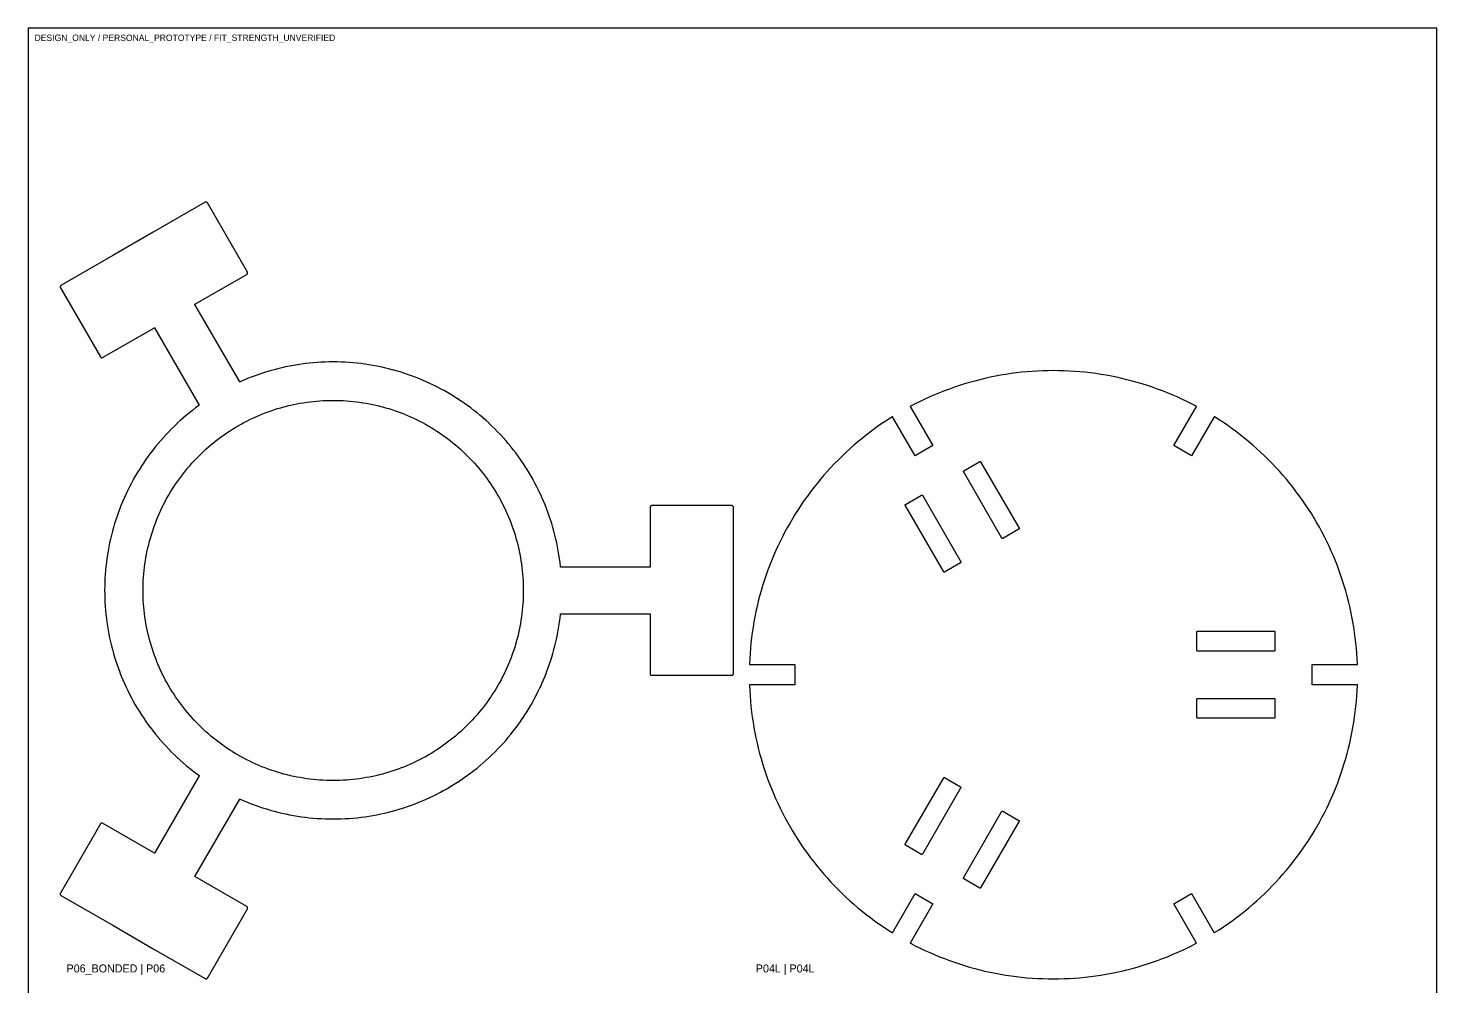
# Model space of a CAD drawing. Header units: millimetres. Extents: x 0 to 440, y 0 to 800.
# Drawn here: x 0 to 440, y 500.5 to 800 of the extents above; entities that cross this region are included whole.
import ezdxf

# ---------------------------------------------------------------- set-up
doc = ezdxf.new("R2010")
doc.units = ezdxf.units.MM
for name, color, linetype in [('ANNOTATION_NOT_CUT', 7, 'Continuous'), ('CUT_INNER', 3, 'Continuous'), ('CUT_OUTER', 1, 'Continuous'), ('REFERENCE_SHEET_NOT_CUT', 8, 'Continuous')]:
    doc.layers.add(name, color=color, linetype=linetype)

msp = doc.modelspace()

# ---------------------------------------------------------------- linework, layer by layer
at = {"layer": 'CUT_INNER'}
for points in [[(154.51941, 628.475001), (154.582422, 627.44476), (154.582651, 627.440402), (154.627673, 626.409218), (154.627825, 626.404858), (154.654844, 625.373045), (154.654921, 625.368683), (154.663928, 624.336556), (154.663928, 624.332192), (154.654921, 623.300065), (154.654844, 623.295703), (154.627825, 622.26389), (154.627673, 622.25953), (154.582651, 621.228346), (154.582422, 621.223988), (154.51941, 620.193747), (154.519106, 620.189395), (154.438123, 619.16041), (154.437743, 619.156063), (154.338814, 618.128649), (154.338358, 618.12431), (154.221513, 617.098778), (154.220981, 617.094447), (154.086257, 616.071111), (154.085649, 616.066791), (153.933086, 615.045962), (153.932403, 615.041652), (153.762046, 614.023641), (153.761289, 614.019345), (153.573191, 613.004462), (153.572359, 613.000179), (153.366578, 611.988733), (153.365671, 611.984466), (153.142269, 610.976766), (153.141288, 610.972514), (152.900333, 609.968867), (152.899278, 609.964633), (152.640844, 608.965344), (152.639715, 608.961129), (152.36388, 607.966502), (152.362677, 607.962308), (152.069526, 606.972647), (152.068251, 606.968474), (151.757872, 605.984079), (151.756524, 605.97993), (151.429013, 605.001102), (151.427592, 604.996977), (151.083048, 604.024014), (151.081556, 604.019914), (150.720083, 603.053112), (150.71852, 603.049039), (150.340229, 602.088693), (150.338595, 602.084647), (149.943602, 601.13105), (149.941897, 601.127034), (149.530322, 600.180475), (149.528547, 600.176489), (149.100515, 599.237258), (149.098671, 599.233303), (148.654312, 598.301685), (148.652399, 598.297763), (148.191849, 597.374042), (148.189868, 597.370155), (147.713266, 596.454612), (147.711218, 596.450759), (147.218711, 595.543674), (147.216595, 595.539858), (146.708332, 594.641506), (146.706151, 594.637727), (146.182287, 593.748383), (146.180039, 593.744643), (145.640734, 592.864576), (145.638422, 592.860876), (145.083839, 591.990356), (145.081463, 591.986696), (144.511772, 591.125987), (144.509332, 591.12237), (143.924707, 590.271735), (143.922204, 590.268161), (143.322822, 589.427858), (143.320257, 589.424328), (142.706301, 588.594614), (142.703676, 588.591129), (142.075332, 587.772257), (142.072646, 587.768819), (141.430107, 586.961037), (141.427362, 586.957646), (140.770823, 586.161201), (140.768018, 586.157859), (140.09768, 585.372993), (140.094818, 585.3697), (139.410883, 584.596653), (139.407964, 584.593411), (138.710642, 583.832418), (138.707667, 583.829227), (137.99717, 583.08052), (137.994139, 583.077381), (137.270684, 582.341188), (137.267599, 582.338103), (136.531406, 581.614648), (136.528267, 581.611617), (135.77956, 580.90112), (135.776369, 580.898145), (135.015376, 580.200823), (135.012134, 580.197904), (134.239087, 579.513969), (134.235794, 579.511107), (133.450928, 578.840769), (133.447586, 578.837964), (132.651141, 578.181425), (132.64775, 578.17868), (131.839968, 577.536141), (131.83653, 577.533455), (131.017658, 576.905111), (131.014173, 576.902486), (130.184459, 576.28853), (130.180929, 576.285965), (129.340626, 575.686583), (129.337052, 575.68408), (128.486417, 575.099455), (128.4828, 575.097015), (127.622091, 574.527324), (127.618431, 574.524948), (126.747911, 573.970365), (126.744211, 573.968053), (125.864144, 573.428748), (125.860404, 573.4265), (124.97106, 572.902636), (124.967281, 572.900455), (124.068929, 572.392192), (124.065113, 572.390076), (123.158028, 571.897569), (123.154175, 571.895521), (122.238632, 571.418919), (122.234745, 571.416938), (121.311024, 570.956388), (121.307102, 570.954475), (120.375484, 570.510116), (120.371529, 570.508272), (119.432298, 570.08024), (119.428312, 570.078465), (118.481753, 569.66689), (118.477737, 569.665185), (117.52414, 569.270192), (117.520094, 569.268558), (116.559748, 568.890267), (116.555675, 568.888704), (115.588873, 568.527231), (115.584773, 568.525739), (114.61181, 568.181195), (114.607685, 568.179774), (113.628857, 567.852263), (113.624708, 567.850915), (112.640313, 567.540536), (112.63614, 567.539261), (111.646479, 567.24611), (111.642285, 567.244907), (110.647658, 566.969072), (110.643443, 566.967943), (109.644154, 566.709509), (109.63992, 566.708454), (108.636273, 566.467499), (108.632021, 566.466518), (107.624321, 566.243116), (107.620054, 566.242209), (106.608608, 566.036428), (106.604325, 566.035596), (105.589442, 565.847498), (105.585146, 565.846741), (104.567135, 565.676384), (104.562825, 565.675701), (103.541996, 565.523138), (103.537676, 565.52253), (102.51434, 565.387806), (102.510009, 565.387274), (101.484477, 565.270429), (101.480138, 565.269973), (100.452724, 565.171044), (100.448377, 565.170664), (99.419392, 565.089681), (99.41504, 565.089377), (98.384799, 565.026365), (98.380441, 565.026136), (97.349257, 564.981114), (97.344897, 564.980962), (96.313084, 564.953943), (96.308722, 564.953866), (95.276595, 564.944859), (95.272231, 564.944859), (94.240104, 564.953866), (94.235742, 564.953943), (93.203929, 564.980962), (93.199569, 564.981114), (92.168385, 565.026136), (92.164027, 565.026365), (91.133786, 565.089377), (91.129434, 565.089681), (90.100449, 565.170664), (90.096102, 565.171044), (89.068688, 565.269973), (89.064349, 565.270429), (88.038817, 565.387274), (88.034486, 565.387806), (87.01115, 565.52253), (87.00683, 565.523138), (85.986001, 565.675701), (85.981691, 565.676384), (84.96368, 565.846741), (84.959384, 565.847498), (83.944501, 566.035596), (83.940218, 566.036428), (82.928772, 566.242209), (82.924505, 566.243116), (81.916805, 566.466518), (81.912553, 566.467499), (80.908906, 566.708454), (80.904672, 566.709509), (79.905383, 566.967943), (79.901168, 566.969072), (78.906541, 567.244907), (78.902347, 567.24611), (77.912686, 567.539261), (77.908513, 567.540536), (76.924118, 567.850915), (76.919969, 567.852263), (75.941141, 568.179774), (75.937016, 568.181195), (74.964053, 568.525739), (74.959953, 568.527231), (73.993151, 568.888704), (73.989078, 568.890267), (73.028732, 569.268558), (73.024686, 569.270192), (72.071089, 569.665185), (72.067073, 569.66689), (71.120514, 570.078465), (71.116528, 570.08024), (70.177297, 570.508272), (70.173342, 570.510116), (69.241724, 570.954475), (69.237802, 570.956388), (68.314081, 571.416938), (68.310194, 571.418919), (67.394651, 571.895521), (67.390798, 571.897569), (66.483713, 572.390076), (66.479897, 572.392192), (65.581545, 572.900455), (65.577766, 572.902636), (64.688422, 573.4265), (64.684682, 573.428748), (63.804615, 573.968053), (63.800915, 573.970365), (62.930395, 574.524948), (62.926735, 574.527324), (62.066026, 575.097015), (62.062409, 575.099455), (61.211774, 575.68408), (61.2082, 575.686583), (60.367897, 576.285965), (60.364367, 576.28853), (59.534653, 576.902486), (59.531168, 576.905111), (58.712296, 577.533455), (58.708858, 577.536141), (57.901076, 578.17868), (57.897685, 578.181425), (57.10124, 578.837964), (57.097898, 578.840769), (56.313032, 579.511107), (56.309739, 579.513969), (55.536692, 580.197904), (55.53345, 580.200823), (54.772457, 580.898145), (54.769266, 580.90112), (54.020559, 581.611617), (54.01742, 581.614648), (53.281227, 582.338103), (53.278142, 582.341188), (52.554687, 583.077381), (52.551656, 583.08052), (51.841159, 583.829227), (51.838184, 583.832418), (51.140862, 584.593411), (51.137943, 584.596653), (50.454008, 585.3697), (50.451146, 585.372993), (49.780808, 586.157859), (49.778003, 586.161201), (49.121464, 586.957646), (49.118719, 586.961037), (48.47618, 587.768819), (48.473494, 587.772257), (47.84515, 588.591129), (47.842525, 588.594614), (47.228569, 589.424328), (47.226004, 589.427858), (46.626622, 590.268161), (46.624119, 590.271735), (46.039494, 591.12237), (46.037054, 591.125987), (45.467363, 591.986696), (45.464987, 591.990356), (44.910404, 592.860876), (44.908092, 592.864576), (44.368787, 593.744643), (44.366539, 593.748383), (43.842675, 594.637727), (43.840494, 594.641506), (43.332231, 595.539858), (43.330115, 595.543674), (42.837608, 596.450759), (42.83556, 596.454612), (42.358958, 597.370155), (42.356977, 597.374042), (41.896427, 598.297763), (41.894514, 598.301685), (41.450155, 599.233303), (41.448311, 599.237258), (41.020279, 600.176489), (41.018504, 600.180475), (40.606929, 601.127034), (40.605224, 601.13105), (40.210231, 602.084647), (40.208597, 602.088693), (39.830306, 603.049039), (39.828743, 603.053112), (39.46727, 604.019914), (39.465778, 604.024014), (39.121234, 604.996977), (39.119813, 605.001102), (38.792302, 605.97993), (38.790954, 605.984079), (38.480575, 606.968474), (38.4793, 606.972647), (38.186149, 607.962308), (38.184946, 607.966502), (37.909111, 608.961129), (37.907982, 608.965344), (37.649548, 609.964633), (37.648493, 609.968867), (37.407538, 610.972514), (37.406557, 610.976766), (37.183155, 611.984466), (37.182248, 611.988733), (36.976467, 613.000179), (36.975635, 613.004462), (36.787537, 614.019345), (36.78678, 614.023641), (36.616423, 615.041652), (36.61574, 615.045962), (36.463177, 616.066791), (36.462569, 616.071111), (36.327845, 617.094447), (36.327313, 617.098778), (36.210468, 618.12431), (36.210012, 618.128649), (36.111083, 619.156063), (36.110703, 619.16041), (36.02972, 620.189395), (36.029416, 620.193747), (35.966404, 621.223988), (35.966175, 621.228346), (35.921153, 622.25953), (35.921001, 622.26389), (35.893982, 623.295703), (35.893905, 623.300065), (35.884898, 624.332192), (35.884898, 624.336556), (35.893905, 625.368683), (35.893982, 625.373045), (35.921001, 626.404858), (35.921153, 626.409218), (35.966175, 627.440402), (35.966404, 627.44476), (36.029416, 628.475001), (36.02972, 628.479353), (36.110703, 629.508338), (36.111083, 629.512685), (36.210012, 630.540099), (36.210468, 630.544438), (36.327313, 631.56997), (36.327845, 631.574301), (36.462569, 632.597637), (36.463177, 632.601957), (36.61574, 633.622786), (36.616423, 633.627096), (36.78678, 634.645107), (36.787537, 634.649403), (36.975635, 635.664286), (36.976467, 635.668569), (37.182248, 636.680015), (37.183155, 636.684282), (37.406557, 637.691982), (37.407538, 637.696234), (37.648493, 638.699881), (37.649548, 638.704115), (37.907982, 639.703404), (37.909111, 639.707619), (38.184946, 640.702246), (38.186149, 640.70644), (38.4793, 641.696101), (38.480575, 641.700274), (38.790954, 642.684669), (38.792302, 642.688818), (39.119813, 643.667646), (39.121234, 643.671771), (39.465778, 644.644734), (39.46727, 644.648834), (39.828743, 645.615636), (39.830306, 645.619709), (40.208597, 646.580055), (40.210231, 646.584101), (40.605224, 647.537698), (40.606929, 647.541714), (41.018504, 648.488273), (41.020279, 648.492259), (41.448311, 649.43149), (41.450155, 649.435445), (41.894514, 650.367063), (41.896427, 650.370985), (42.356977, 651.294706), (42.358958, 651.298593), (42.83556, 652.214136), (42.837608, 652.217989), (43.330115, 653.125074), (43.332231, 653.12889), (43.840494, 654.027242), (43.842675, 654.031021), (44.366539, 654.920365), (44.368787, 654.924105), (44.908092, 655.804172), (44.910404, 655.807872), (45.464987, 656.678392), (45.467363, 656.682052), (46.037054, 657.542761), (46.039494, 657.546378), (46.624119, 658.397013), (46.626622, 658.400587), (47.226004, 659.24089), (47.228569, 659.24442), (47.842525, 660.074134), (47.84515, 660.077619), (48.473494, 660.896491), (48.47618, 660.899929), (49.118719, 661.707711), (49.121464, 661.711102), (49.778003, 662.507547), (49.780808, 662.510889), (50.451146, 663.295755), (50.454008, 663.299048), (51.137943, 664.072095), (51.140862, 664.075337), (51.838184, 664.83633), (51.841159, 664.839521), (52.551656, 665.588228), (52.554687, 665.591367), (53.278142, 666.32756), (53.281227, 666.330645), (54.01742, 667.0541), (54.020559, 667.057131), (54.769266, 667.767628), (54.772457, 667.770603), (55.53345, 668.467925), (55.536692, 668.470844), (56.309739, 669.154779), (56.313032, 669.157641), (57.097898, 669.827979), (57.10124, 669.830784), (57.897685, 670.487323), (57.901076, 670.490068), (58.708858, 671.132607), (58.712296, 671.135293), (59.531168, 671.763637), (59.534653, 671.766262), (60.364367, 672.380218), (60.367897, 672.382783), (61.2082, 672.982165), (61.211774, 672.984668), (62.062409, 673.569293), (62.066026, 673.571733), (62.926735, 674.141424), (62.930395, 674.1438), (63.800915, 674.698383), (63.804615, 674.700695), (64.684682, 675.24), (64.688422, 675.242248), (65.577766, 675.766112), (65.581545, 675.768293), (66.479897, 676.276556), (66.483713, 676.278672), (67.390798, 676.771179), (67.394651, 676.773227), (68.310194, 677.249829), (68.314081, 677.25181), (69.237802, 677.71236), (69.241724, 677.714273), (70.173342, 678.158632), (70.177297, 678.160476), (71.116528, 678.588508), (71.120514, 678.590283), (72.067073, 679.001858), (72.071089, 679.003563), (73.024686, 679.398556), (73.028732, 679.40019), (73.989078, 679.778481), (73.993151, 679.780044), (74.959953, 680.141517), (74.964053, 680.143009), (75.937016, 680.487553), (75.941141, 680.488974), (76.919969, 680.816485), (76.924118, 680.817833), (77.908513, 681.128212), (77.912686, 681.129487), (78.902347, 681.422638), (78.906541, 681.423841), (79.901168, 681.699676), (79.905383, 681.700805), (80.904672, 681.959239), (80.908906, 681.960294), (81.912553, 682.201249), (81.916805, 682.20223), (82.924505, 682.425632), (82.928772, 682.426539), (83.940218, 682.63232), (83.944501, 682.633152), (84.959384, 682.82125), (84.96368, 682.822007), (85.981691, 682.992364), (85.986001, 682.993047), (87.00683, 683.14561), (87.01115, 683.146218), (88.034486, 683.280942), (88.038817, 683.281474), (89.064349, 683.398319), (89.068688, 683.398775), (90.096102, 683.497704), (90.100449, 683.498084), (91.129434, 683.579067), (91.133786, 683.579371), (92.164027, 683.642383), (92.168385, 683.642612), (93.199569, 683.687634), (93.203929, 683.687786), (94.235742, 683.714805), (94.240104, 683.714882), (95.272231, 683.723889), (95.276595, 683.723889), (96.308722, 683.714882), (96.313084, 683.714805), (97.344897, 683.687786), (97.349257, 683.687634), (98.380441, 683.642612), (98.384799, 683.642383), (99.41504, 683.579371), (99.419392, 683.579067), (100.448377, 683.498084), (100.452724, 683.497704), (101.480138, 683.398775), (101.484477, 683.398319), (102.510009, 683.281474), (102.51434, 683.280942), (103.537676, 683.146218), (103.541996, 683.14561), (104.562825, 682.993047), (104.567135, 682.992364), (105.585146, 682.822007), (105.589442, 682.82125), (106.604325, 682.633152), (106.608608, 682.63232), (107.620054, 682.426539), (107.624321, 682.425632), (108.632021, 682.20223), (108.636273, 682.201249), (109.63992, 681.960294), (109.644154, 681.959239), (110.643443, 681.700805), (110.647658, 681.699676), (111.642285, 681.423841), (111.646479, 681.422638), (112.63614, 681.129487), (112.640313, 681.128212), (113.624708, 680.817833), (113.628857, 680.816485), (114.607685, 680.488974), (114.61181, 680.487553), (115.584773, 680.143009), (115.588873, 680.141517), (116.555675, 679.780044), (116.559748, 679.778481), (117.520094, 679.40019), (117.52414, 679.398556), (118.477737, 679.003563), (118.481753, 679.001858), (119.428312, 678.590283), (119.432298, 678.588508), (120.371529, 678.160476), (120.375484, 678.158632), (121.307102, 677.714273), (121.311024, 677.71236), (122.234745, 677.25181), (122.238632, 677.249829), (123.154175, 676.773227), (123.158028, 676.771179), (124.065113, 676.278672), (124.068929, 676.276556), (124.967281, 675.768293), (124.97106, 675.766112), (125.860404, 675.242248), (125.864144, 675.24), (126.744211, 674.700695), (126.747911, 674.698383), (127.618431, 674.1438), (127.622091, 674.141424), (128.4828, 673.571733), (128.486417, 673.569293), (129.337052, 672.984668), (129.340626, 672.982165), (130.180929, 672.382783), (130.184459, 672.380218), (131.014173, 671.766262), (131.017658, 671.763637), (131.83653, 671.135293), (131.839968, 671.132607), (132.64775, 670.490068), (132.651141, 670.487323), (133.447586, 669.830784), (133.450928, 669.827979), (134.235794, 669.157641), (134.239087, 669.154779), (135.012134, 668.470844), (135.015376, 668.467925), (135.776369, 667.770603), (135.77956, 667.767628), (136.528267, 667.057131), (136.531406, 667.0541), (137.267599, 666.330645), (137.270684, 666.32756), (137.994139, 665.591367), (137.99717, 665.588228), (138.707667, 664.839521), (138.710642, 664.83633), (139.407964, 664.075337), (139.410883, 664.072095), (140.094818, 663.299048), (140.09768, 663.295755), (140.768018, 662.510889), (140.770823, 662.507547), (141.427362, 661.711102), (141.430107, 661.707711), (142.072646, 660.899929), (142.075332, 660.896491), (142.703676, 660.077619), (142.706301, 660.074134), (143.320257, 659.24442), (143.322822, 659.24089), (143.922204, 658.400587), (143.924707, 658.397013), (144.509332, 657.546378), (144.511772, 657.542761), (145.081463, 656.682052), (145.083839, 656.678392), (145.638422, 655.807872), (145.640734, 655.804172), (146.180039, 654.924105), (146.182287, 654.920365), (146.706151, 654.031021), (146.708332, 654.027242), (147.216595, 653.12889), (147.218711, 653.125074), (147.711218, 652.217989), (147.713266, 652.214136), (148.189868, 651.298593), (148.191849, 651.294706), (148.652399, 650.370985), (148.654312, 650.367063), (149.098671, 649.435445), (149.100515, 649.43149), (149.528547, 648.492259), (149.530322, 648.488273), (149.941897, 647.541714), (149.943602, 647.537698), (150.338595, 646.584101), (150.340229, 646.580055), (150.71852, 645.619709), (150.720083, 645.615636), (151.081556, 644.648834), (151.083048, 644.644734), (151.427592, 643.671771), (151.429013, 643.667646), (151.756524, 642.688818), (151.757872, 642.684669), (152.068251, 641.700274), (152.069526, 641.696101), (152.362677, 640.70644), (152.36388, 640.702246), (152.639715, 639.707619), (152.640844, 639.703404), (152.899278, 638.704115), (152.900333, 638.699881), (153.141288, 637.696234), (153.142269, 637.691982), (153.365671, 636.684282), (153.366578, 636.680015), (153.572359, 635.668569), (153.573191, 635.664286), (153.761289, 634.649403), (153.762046, 634.645107), (153.932403, 633.627096), (153.933086, 633.622786), (154.085649, 632.601957), (154.086257, 632.597637), (154.220981, 631.574301), (154.221513, 631.56997), (154.338358, 630.544438), (154.338814, 630.540099), (154.437743, 629.512685), (154.438123, 629.508338), (154.519106, 628.479353)], [(309.54024, 643.697248), (309.541523, 643.658063), (309.535137, 643.619379), (309.521326, 643.582685), (309.500622, 643.549391), (309.473821, 643.520775), (309.441951, 643.497938), (304.419004, 640.597938), (304.383292, 640.581757), (304.345109, 640.572854), (304.305923, 640.571571), (304.26724, 640.577958), (304.230546, 640.591769), (304.197252, 640.612473), (304.168636, 640.639274), (304.145799, 640.671143), (292.145799, 661.455753), (292.129618, 661.491465), (292.120715, 661.529648), (292.119432, 661.568833), (292.125819, 661.607517), (292.13963, 661.644211), (292.160333, 661.677505), (292.187135, 661.706121), (292.219004, 661.728958), (297.241951, 664.628958), (297.277664, 664.645139), (297.315846, 664.654042), (297.355032, 664.655325), (297.393715, 664.648938), (297.430409, 664.635127), (297.463704, 664.614424), (297.492319, 664.587622), (297.515156, 664.555753), (309.515156, 643.771143), (309.531337, 643.735431)], [(291.353707, 633.197248), (291.35499, 633.158063), (291.348603, 633.119379), (291.334792, 633.082685), (291.314089, 633.049391), (291.287287, 633.020775), (291.255418, 632.997938), (286.232471, 630.097938), (286.196758, 630.081757), (286.158576, 630.072854), (286.11939, 630.071571), (286.080707, 630.077958), (286.044013, 630.091769), (286.010718, 630.112473), (285.982103, 630.139274), (285.959266, 630.171143), (273.959266, 650.955753), (273.943085, 650.991465), (273.934182, 651.029648), (273.932899, 651.068833), (273.939285, 651.107517), (273.953096, 651.144211), (273.9738, 651.177505), (274.000601, 651.206121), (274.032471, 651.228958), (279.055418, 654.128958), (279.09113, 654.145139), (279.129313, 654.154042), (279.168499, 654.155325), (279.207182, 654.148938), (279.243876, 654.135127), (279.27717, 654.114424), (279.305786, 654.087622), (279.328623, 654.055753), (291.328623, 633.271143), (291.344804, 633.235431)], [(365.198193, 605.403843), (365.160674, 605.415224), (365.126097, 605.433706), (365.09579, 605.458579), (365.070917, 605.488886), (365.052435, 605.523463), (365.041054, 605.560982), (365.037211, 605.6), (365.037211, 611.4), (365.041054, 611.439018), (365.052435, 611.476537), (365.070917, 611.511114), (365.09579, 611.541421), (365.126097, 611.566294), (365.160674, 611.584776), (365.198193, 611.596157), (365.237211, 611.6), (389.237211, 611.6), (389.276229, 611.596157), (389.313748, 611.584776), (389.348325, 611.566294), (389.378632, 611.541421), (389.403505, 611.511114), (389.421987, 611.476537), (389.433368, 611.439018), (389.437211, 611.4), (389.437211, 605.6), (389.433368, 605.560982), (389.421987, 605.523463), (389.403505, 605.488886), (389.378632, 605.458579), (389.348325, 605.433706), (389.313748, 605.415224), (389.276229, 605.403843), (389.237211, 605.4), (365.237211, 605.4)], [(365.160674, 584.415224), (365.126097, 584.433706), (365.09579, 584.458579), (365.070917, 584.488886), (365.052435, 584.523463), (365.041054, 584.560982), (365.037211, 584.6), (365.037211, 590.4), (365.041054, 590.439018), (365.052435, 590.476537), (365.070917, 590.511114), (365.09579, 590.541421), (365.126097, 590.566294), (365.160674, 590.584776), (365.198193, 590.596157), (365.237211, 590.6), (389.237211, 590.6), (389.276229, 590.596157), (389.313748, 590.584776), (389.348325, 590.566294), (389.378632, 590.541421), (389.403505, 590.511114), (389.421987, 590.476537), (389.433368, 590.439018), (389.437211, 590.4), (389.437211, 584.6), (389.433368, 584.560982), (389.421987, 584.523463), (389.403505, 584.488886), (389.378632, 584.458579), (389.348325, 584.433706), (389.313748, 584.415224), (389.276229, 584.403843), (389.237211, 584.4), (365.237211, 584.4), (365.198193, 584.403843)], [(286.010718, 565.887527), (286.044013, 565.908231), (286.080707, 565.922042), (286.11939, 565.928429), (286.158576, 565.927146), (286.196758, 565.918243), (286.232471, 565.902062), (291.255418, 563.002062), (291.287287, 562.979225), (291.314089, 562.950609), (291.334792, 562.917315), (291.348603, 562.880621), (291.35499, 562.841937), (291.353707, 562.802752), (291.344804, 562.764569), (291.328623, 562.728857), (279.328623, 541.944247), (279.305786, 541.912378), (279.27717, 541.885576), (279.243876, 541.864873), (279.207182, 541.851062), (279.168499, 541.844675), (279.129313, 541.845958), (279.09113, 541.854861), (279.055418, 541.871042), (274.032471, 544.771042), (274.000601, 544.793879), (273.9738, 544.822495), (273.953096, 544.855789), (273.939285, 544.892483), (273.932899, 544.931167), (273.934182, 544.970352), (273.943085, 545.008535), (273.959266, 545.044247), (285.959266, 565.828857), (285.982103, 565.860726)], [(304.197252, 555.387527), (304.230546, 555.408231), (304.26724, 555.422042), (304.305923, 555.428429), (304.345109, 555.427146), (304.383292, 555.418243), (304.419004, 555.402062), (309.441951, 552.502062), (309.473821, 552.479225), (309.500622, 552.450609), (309.521326, 552.417315), (309.535137, 552.380621), (309.541523, 552.341937), (309.54024, 552.302752), (309.531337, 552.264569), (309.515156, 552.228857), (297.515156, 531.444247), (297.492319, 531.412378), (297.463704, 531.385576), (297.430409, 531.364873), (297.393715, 531.351062), (297.355032, 531.344675), (297.315846, 531.345958), (297.277664, 531.354861), (297.241951, 531.371042), (292.219004, 534.271042), (292.187135, 534.293879), (292.160333, 534.322495), (292.13963, 534.355789), (292.125819, 534.392483), (292.119432, 534.431167), (292.120715, 534.470352), (292.129618, 534.508535), (292.145799, 534.544247), (304.145799, 555.328857), (304.168636, 555.360726)]]:
    msp.add_lwpolyline(points, close=True, dxfattribs=at)
at = {"layer": 'CUT_OUTER'}
for points in [[(22.62301, 551.479237), (22.565917, 551.399565), (10.065917, 529.748929), (10.025464, 529.659649), (10.003207, 529.564193), (10, 529.466228), (10.015967, 529.36952), (10.050493, 529.277785), (10.102253, 529.194549), (10.169257, 529.12301), (10.24893, 529.065917), (26.443605, 519.715917), (39.087575, 512.415917), (55.282251, 503.065917), (55.371531, 503.025464), (55.466987, 503.003207), (55.564952, 503), (55.66166, 503.015967), (55.753395, 503.050493), (55.836631, 503.102253), (55.90817, 503.169257), (55.965263, 503.248929), (68.465263, 524.899565), (68.505716, 524.988845), (68.527973, 525.084301), (68.53118, 525.182266), (68.515213, 525.278974), (68.480687, 525.370709), (68.428927, 525.453945), (68.361923, 525.525484), (68.282251, 525.582577), (52.108848, 534.920295), (52.090584, 534.933383), (52.099857, 534.95385), (66.07783, 559.164409), (66.09017, 559.18185), (66.110344, 559.174817), (66.233703, 559.118599), (66.241675, 559.11505), (67.376298, 558.621702), (67.384331, 558.618292), (68.527392, 558.144821), (68.535483, 558.141552), (69.686632, 557.688102), (69.694779, 557.684974), (70.853667, 557.251684), (70.861868, 557.248699), (72.028141, 556.8357), (72.036392, 556.832859), (73.209696, 556.440277), (73.217995, 556.437581), (74.397972, 556.065535), (74.406317, 556.062984), (75.592607, 555.711589), (75.600995, 555.709184), (76.793237, 555.378546), (76.801666, 555.376287), (77.999497, 555.066507), (78.007965, 555.064396), (79.211019, 554.775568), (79.219522, 554.773605), (80.427434, 554.505817), (80.43597, 554.504003), (81.648372, 554.257337), (81.656938, 554.255672), (82.87346, 554.030203), (82.882054, 554.028687), (84.102326, 553.824484), (84.110945, 553.823119), (85.334595, 553.640243), (85.343236, 553.639029), (86.569891, 553.477536), (86.578553, 553.476473), (87.807839, 553.336413), (87.816518, 553.335501), (89.048062, 553.216917), (89.056755, 553.216157), (90.290181, 553.119084), (90.298886, 553.118475), (91.533818, 553.042943), (91.542533, 553.042487), (92.778595, 552.988519), (92.787316, 552.988215), (94.024132, 552.955827), (94.032857, 552.955675), (95.27005, 552.944878), (95.278776, 552.944878), (96.515969, 552.955675), (96.524694, 552.955827), (97.76151, 552.988215), (97.770231, 552.988519), (99.006293, 553.042487), (99.015008, 553.042943), (100.24994, 553.118475), (100.258645, 553.119084), (101.492071, 553.216157), (101.500764, 553.216917), (102.732308, 553.335501), (102.740987, 553.336413), (103.970273, 553.476473), (103.978935, 553.477536), (105.20559, 553.639029), (105.214231, 553.640243), (106.437881, 553.823119), (106.4465, 553.824484), (107.666772, 554.028687), (107.675366, 554.030203), (108.891888, 554.255672), (108.900454, 554.257337), (110.112856, 554.504003), (110.121392, 554.505817), (111.329304, 554.773605), (111.337807, 554.775568), (112.540861, 555.064396), (112.549329, 555.066507), (113.74716, 555.376287), (113.755589, 555.378546), (114.947831, 555.709184), (114.956219, 555.711589), (116.142509, 556.062984), (116.150854, 556.065535), (117.330831, 556.437581), (117.33913, 556.440277), (118.512434, 556.832859), (118.520685, 556.8357), (119.686958, 557.248699), (119.695159, 557.251684), (120.854047, 557.684974), (120.862194, 557.688102), (122.013343, 558.141552), (122.021434, 558.144821), (123.164495, 558.618292), (123.172528, 558.621702), (124.307151, 559.11505), (124.315123, 559.118599), (125.440963, 559.631674), (125.448872, 559.635362), (126.565586, 560.168008), (126.57343, 560.171833), (127.680678, 560.723887), (127.688454, 560.727848), (128.785899, 561.299142), (128.793604, 561.303239), (129.880911, 561.893599), (129.888544, 561.897829), (130.965382, 562.507075), (130.97294, 562.511439), (132.038981, 563.139385), (132.046462, 563.14388), (133.101382, 563.790336), (133.108782, 563.79496), (134.15226, 564.459729), (134.159578, 564.464481), (135.191295, 565.14736), (135.19853, 565.15224), (136.218171, 565.85302), (136.22532, 565.858025), (137.232576, 566.576494), (137.239636, 566.581623), (138.234199, 567.317562), (138.241169, 567.322814), (139.222737, 568.075997), (139.229614, 568.08137), (140.197887, 568.85157), (140.204669, 568.857062), (141.159354, 569.644043), (141.166039, 569.649652), (142.106843, 570.453175), (142.113429, 570.4589), (143.040067, 571.27872), (143.046552, 571.284559), (143.958741, 572.120426), (143.965123, 572.126378), (144.862585, 572.978037), (144.868862, 572.984099), (145.751324, 573.851292), (145.757495, 573.857463), (146.624688, 574.739925), (146.63075, 574.746202), (147.482409, 575.643664), (147.488361, 575.650046), (148.324228, 576.562235), (148.330067, 576.56872), (149.149887, 577.495358), (149.155612, 577.501944), (149.959135, 578.442748), (149.964744, 578.449433), (150.751725, 579.404118), (150.757217, 579.4109), (151.527417, 580.379173), (151.53279, 580.38605), (152.285973, 581.367618), (152.291225, 581.374588), (153.027164, 582.369151), (153.032293, 582.376211), (153.750762, 583.383467), (153.755767, 583.390616), (154.456547, 584.410257), (154.461427, 584.417492), (155.144306, 585.449209), (155.149058, 585.456527), (155.813827, 586.500005), (155.818451, 586.507405), (156.464907, 587.562325), (156.469402, 587.569806), (157.097348, 588.635847), (157.101712, 588.643405), (157.710958, 589.720243), (157.715188, 589.727876), (158.305548, 590.815183), (158.309645, 590.822888), (158.880939, 591.920333), (158.8849, 591.928109), (159.436954, 593.035357), (159.440779, 593.043201), (159.973425, 594.159915), (159.977113, 594.167824), (160.490188, 595.293664), (160.493737, 595.301636), (160.987085, 596.436259), (160.990495, 596.444292), (161.463966, 597.587353), (161.467235, 597.595444), (161.920685, 598.746593), (161.923813, 598.75474), (162.357103, 599.913628), (162.360088, 599.921829), (162.773087, 601.088102), (162.775928, 601.096353), (163.16851, 602.269657), (163.171206, 602.277956), (163.543252, 603.457933), (163.545803, 603.466278), (163.897198, 604.652568), (163.899603, 604.660956), (164.230241, 605.853198), (164.2325, 605.861627), (164.54228, 607.059458), (164.544391, 607.067926), (164.833219, 608.27098), (164.835182, 608.279483), (165.10297, 609.487395), (165.104784, 609.495931), (165.35145, 610.708333), (165.353115, 610.716899), (165.578584, 611.933421), (165.5801, 611.942015), (165.784303, 613.162287), (165.785668, 613.170906), (165.968544, 614.394556), (165.969758, 614.403197), (166.131251, 615.629852), (166.132314, 615.638514), (166.272374, 616.8678), (166.273286, 616.876479), (166.286279, 617.01142), (166.290276, 617.032408), (166.311549, 617.034374), (194.267495, 617.034374), (194.289857, 617.032172), (194.292059, 617.009811), (194.292059, 598.334374), (194.301666, 598.236829), (194.330119, 598.143032), (194.376324, 598.056589), (194.438506, 597.980821), (194.514274, 597.918639), (194.600717, 597.872434), (194.694514, 597.843981), (194.792059, 597.834374), (219.792059, 597.834374), (219.889604, 597.843981), (219.983401, 597.872434), (220.069844, 597.918639), (220.145612, 597.980821), (220.207794, 598.056589), (220.253999, 598.143032), (220.282452, 598.236829), (220.292059, 598.334374), (220.292059, 650.334374), (220.282452, 650.431919), (220.253999, 650.525716), (220.207794, 650.612159), (220.145612, 650.687927), (220.069844, 650.750109), (219.983401, 650.796314), (219.889604, 650.824767), (219.792059, 650.834374), (194.792059, 650.834374), (194.694514, 650.824767), (194.600717, 650.796314), (194.514274, 650.750109), (194.438506, 650.687927), (194.376324, 650.612159), (194.330119, 650.525716), (194.301666, 650.431919), (194.292059, 650.334374), (194.292059, 631.658937), (194.289857, 631.636576), (194.267495, 631.634374), (166.311549, 631.634374), (166.290276, 631.63634), (166.286279, 631.657328), (166.273286, 631.792269), (166.272374, 631.800948), (166.132314, 633.030234), (166.131251, 633.038896), (165.969758, 634.265551), (165.968544, 634.274192), (165.785668, 635.497842), (165.784303, 635.506461), (165.5801, 636.726733), (165.578584, 636.735327), (165.353115, 637.951849), (165.35145, 637.960415), (165.104784, 639.172817), (165.10297, 639.181353), (164.835182, 640.389265), (164.833219, 640.397768), (164.544391, 641.600822), (164.54228, 641.60929), (164.2325, 642.807121), (164.230241, 642.81555), (163.899603, 644.007792), (163.897198, 644.01618), (163.545803, 645.20247), (163.543252, 645.210815), (163.171206, 646.390792), (163.16851, 646.399091), (162.775928, 647.572395), (162.773087, 647.580646), (162.360088, 648.746919), (162.357103, 648.75512), (161.923813, 649.914008), (161.920685, 649.922155), (161.467235, 651.073304), (161.463966, 651.081395), (160.990495, 652.224456), (160.987085, 652.232489), (160.493737, 653.367112), (160.490188, 653.375084), (159.977113, 654.500924), (159.973425, 654.508833), (159.440779, 655.625547), (159.436954, 655.633391), (158.8849, 656.740639), (158.880939, 656.748415), (158.309645, 657.84586), (158.305548, 657.853565), (157.715188, 658.940872), (157.710958, 658.948505), (157.101712, 660.025343), (157.097348, 660.032901), (156.469402, 661.098942), (156.464907, 661.106423), (155.818451, 662.161343), (155.813827, 662.168743), (155.149058, 663.212221), (155.144306, 663.219539), (154.461427, 664.251256), (154.456547, 664.258491), (153.755767, 665.278132), (153.750762, 665.285281), (153.032293, 666.292537), (153.027164, 666.299597), (152.291225, 667.29416), (152.285973, 667.30113), (151.53279, 668.282698), (151.527417, 668.289575), (150.757217, 669.257848), (150.751725, 669.26463), (149.964744, 670.219315), (149.959135, 670.226), (149.155612, 671.166804), (149.149887, 671.17339), (148.330067, 672.100028), (148.324228, 672.106513), (147.488361, 673.018702), (147.482409, 673.025084), (146.63075, 673.922546), (146.624688, 673.928823), (145.757495, 674.811285), (145.751324, 674.817456), (144.868862, 675.684649), (144.862585, 675.690711), (143.965123, 676.54237), (143.958741, 676.548322), (143.046552, 677.384189), (143.040067, 677.390028), (142.113429, 678.209848), (142.106843, 678.215573), (141.166039, 679.019096), (141.159354, 679.024705), (140.204669, 679.811686), (140.197887, 679.817178), (139.229614, 680.587378), (139.222737, 680.592751), (138.241169, 681.345934), (138.234199, 681.351186), (137.239636, 682.087125), (137.232576, 682.092254), (136.22532, 682.810723), (136.218171, 682.815728), (135.19853, 683.516508), (135.191295, 683.521388), (134.159578, 684.204267), (134.15226, 684.209019), (133.108782, 684.873788), (133.101382, 684.878412), (132.046462, 685.524868), (132.038981, 685.529363), (130.97294, 686.157309), (130.965382, 686.161673), (129.888544, 686.770919), (129.880911, 686.775149), (128.793604, 687.365509), (128.785899, 687.369606), (127.688454, 687.9409), (127.680678, 687.944861), (126.57343, 688.496915), (126.565586, 688.50074), (125.448872, 689.033386), (125.440963, 689.037074), (124.315123, 689.550149), (124.307151, 689.553698), (123.172528, 690.047046), (123.164495, 690.050456), (122.021434, 690.523927), (122.013343, 690.527196), (120.862194, 690.980646), (120.854047, 690.983774), (119.695159, 691.417064), (119.686958, 691.420049), (118.520685, 691.833048), (118.512434, 691.835889), (117.33913, 692.228471), (117.330831, 692.231167), (116.150854, 692.603213), (116.142509, 692.605764), (114.956219, 692.957159), (114.947831, 692.959564), (113.755589, 693.290202), (113.74716, 693.292461), (112.549329, 693.602241), (112.540861, 693.604352), (111.337807, 693.89318), (111.329304, 693.895143), (110.121392, 694.162931), (110.112856, 694.164745), (108.900454, 694.411411), (108.891888, 694.413076), (107.675366, 694.638545), (107.666772, 694.640061), (106.4465, 694.844264), (106.437881, 694.845629), (105.214231, 695.028505), (105.20559, 695.029719), (103.978935, 695.191212), (103.970273, 695.192275), (102.740987, 695.332335), (102.732308, 695.333247), (101.500764, 695.451831), (101.492071, 695.452591), (100.258645, 695.549664), (100.24994, 695.550273), (99.015008, 695.625805), (99.006293, 695.626261), (97.770231, 695.680229), (97.76151, 695.680533), (96.524694, 695.712921), (96.515969, 695.713073), (95.278776, 695.72387), (95.27005, 695.72387), (94.032857, 695.713073), (94.024132, 695.712921), (92.787316, 695.680533), (92.778595, 695.680229), (91.542533, 695.626261), (91.533818, 695.625805), (90.298886, 695.550273), (90.290181, 695.549664), (89.056755, 695.452591), (89.048062, 695.451831), (87.816518, 695.333247), (87.807839, 695.332335), (86.578553, 695.192275), (86.569891, 695.191212), (85.343236, 695.029719), (85.334595, 695.028505), (84.110945, 694.845629), (84.102326, 694.844264), (82.882054, 694.640061), (82.87346, 694.638545), (81.656938, 694.413076), (81.648372, 694.411411), (80.43597, 694.164745), (80.427434, 694.162931), (79.219522, 693.895143), (79.211019, 693.89318), (78.007965, 693.604352), (77.999497, 693.602241), (76.801666, 693.292461), (76.793237, 693.290202), (75.600995, 692.959564), (75.592607, 692.957159), (74.406317, 692.605764), (74.397972, 692.603213), (73.217995, 692.231167), (73.209696, 692.228471), (72.036392, 691.835889), (72.028141, 691.833048), (70.861868, 691.420049), (70.853667, 691.417064), (69.694779, 690.983774), (69.686632, 690.980646), (68.535483, 690.527196), (68.527392, 690.523927), (67.384331, 690.050456), (67.376298, 690.047046), (66.241675, 689.553698), (66.233703, 689.550149), (66.110344, 689.493931), (66.09017, 689.486898), (66.07783, 689.504339), (52.099857, 713.714898), (52.090584, 713.735365), (52.108848, 713.748453), (68.282251, 723.086171), (68.361923, 723.143264), (68.428927, 723.214803), (68.480687, 723.298039), (68.515213, 723.389774), (68.53118, 723.486482), (68.527973, 723.584447), (68.505716, 723.679903), (68.465263, 723.769183), (55.965263, 745.419819), (55.90817, 745.499491), (55.836631, 745.566495), (55.753395, 745.618255), (55.66166, 745.652781), (55.564952, 745.668748), (55.466987, 745.665541), (55.371531, 745.643284), (55.282251, 745.602831), (39.087575, 736.252831), (26.443605, 728.952831), (10.24893, 719.602831), (10.169257, 719.545738), (10.102253, 719.474199), (10.050493, 719.390963), (10.015967, 719.299228), (10, 719.20252), (10.003207, 719.104555), (10.025464, 719.009099), (10.065917, 718.919819), (22.565917, 697.269183), (22.62301, 697.189511), (22.694549, 697.122507), (22.777785, 697.070747), (22.86952, 697.036221), (22.966228, 697.020254), (23.064193, 697.023461), (23.159649, 697.045718), (23.24893, 697.086171), (39.422332, 706.423889), (39.442798, 706.433162), (39.455886, 706.414898), (53.433859, 682.204339), (53.442793, 682.184932), (53.426616, 682.170977), (53.31625, 682.092254), (53.30919, 682.087125), (52.314627, 681.351186), (52.307657, 681.345934), (51.326089, 680.592751), (51.319212, 680.587378), (50.350939, 679.817178), (50.344157, 679.811686), (49.389472, 679.024705), (49.382787, 679.019096), (48.441983, 678.215573), (48.435397, 678.209848), (47.508759, 677.390028), (47.502274, 677.384189), (46.590085, 676.548322), (46.583703, 676.54237), (45.686241, 675.690711), (45.679964, 675.684649), (44.797502, 674.817456), (44.791331, 674.811285), (43.924138, 673.928823), (43.918076, 673.922546), (43.066417, 673.025084), (43.060465, 673.018702), (42.224598, 672.106513), (42.218759, 672.100028), (41.398939, 671.17339), (41.393214, 671.166804), (40.589691, 670.226), (40.584082, 670.219315), (39.797101, 669.26463), (39.791609, 669.257848), (39.021409, 668.289575), (39.016036, 668.282698), (38.262853, 667.30113), (38.257601, 667.29416), (37.521662, 666.299597), (37.516533, 666.292537), (36.798064, 665.285281), (36.793059, 665.278132), (36.092279, 664.258491), (36.087399, 664.251256), (35.40452, 663.219539), (35.399768, 663.212221), (34.734999, 662.168743), (34.730375, 662.161343), (34.083919, 661.106423), (34.079424, 661.098942), (33.451478, 660.032901), (33.447114, 660.025343), (32.837868, 658.948505), (32.833638, 658.940872), (32.243278, 657.853565), (32.239181, 657.84586), (31.667887, 656.748415), (31.663926, 656.740639), (31.111872, 655.633391), (31.108047, 655.625547), (30.575401, 654.508833), (30.571713, 654.500924), (30.058638, 653.375084), (30.055089, 653.367112), (29.561741, 652.232489), (29.558331, 652.224456), (29.08486, 651.081395), (29.081591, 651.073304), (28.628141, 649.922155), (28.625013, 649.914008), (28.191723, 648.75512), (28.188738, 648.746919), (27.775739, 647.580646), (27.772898, 647.572395), (27.380316, 646.399091), (27.37762, 646.390792), (27.005574, 645.210815), (27.003023, 645.20247), (26.651628, 644.01618), (26.649223, 644.007792), (26.318585, 642.81555), (26.316326, 642.807121), (26.006546, 641.60929), (26.004435, 641.600822), (25.715607, 640.397768), (25.713644, 640.389265), (25.445856, 639.181353), (25.444042, 639.172817), (25.197376, 637.960415), (25.195711, 637.951849), (24.970242, 636.735327), (24.968726, 636.726733), (24.764523, 635.506461), (24.763158, 635.497842), (24.580282, 634.274192), (24.579068, 634.265551), (24.417575, 633.038896), (24.416512, 633.030234), (24.276452, 631.800948), (24.27554, 631.792269), (24.156956, 630.560725), (24.156196, 630.552032), (24.059123, 629.318606), (24.058514, 629.309901), (23.982982, 628.074969), (23.982526, 628.066254), (23.928558, 626.830192), (23.928254, 626.821471), (23.895866, 625.584655), (23.895714, 625.57593), (23.884917, 624.338737), (23.884917, 624.330011), (23.895714, 623.092818), (23.895866, 623.084093), (23.928254, 621.847277), (23.928558, 621.838556), (23.982526, 620.602494), (23.982982, 620.593779), (24.058514, 619.358847), (24.059123, 619.350142), (24.156196, 618.116716), (24.156956, 618.108023), (24.27554, 616.876479), (24.276452, 616.8678), (24.416512, 615.638514), (24.417575, 615.629852), (24.579068, 614.403197), (24.580282, 614.394556), (24.763158, 613.170906), (24.764523, 613.162287), (24.968726, 611.942015), (24.970242, 611.933421), (25.195711, 610.716899), (25.197376, 610.708333), (25.444042, 609.495931), (25.445856, 609.487395), (25.713644, 608.279483), (25.715607, 608.27098), (26.004435, 607.067926), (26.006546, 607.059458), (26.316326, 605.861627), (26.318585, 605.853198), (26.649223, 604.660956), (26.651628, 604.652568), (27.003023, 603.466278), (27.005574, 603.457933), (27.37762, 602.277956), (27.380316, 602.269657), (27.772898, 601.096353), (27.775739, 601.088102), (28.188738, 599.921829), (28.191723, 599.913628), (28.625013, 598.75474), (28.628141, 598.746593), (29.081591, 597.595444), (29.08486, 597.587353), (29.558331, 596.444292), (29.561741, 596.436259), (30.055089, 595.301636), (30.058638, 595.293664), (30.571713, 594.167824), (30.575401, 594.159915), (31.108047, 593.043201), (31.111872, 593.035357), (31.663926, 591.928109), (31.667887, 591.920333), (32.239181, 590.822888), (32.243278, 590.815183), (32.833638, 589.727876), (32.837868, 589.720243), (33.447114, 588.643405), (33.451478, 588.635847), (34.079424, 587.569806), (34.083919, 587.562325), (34.730375, 586.507405), (34.734999, 586.500005), (35.399768, 585.456527), (35.40452, 585.449209), (36.087399, 584.417492), (36.092279, 584.410257), (36.793059, 583.390616), (36.798064, 583.383467), (37.516533, 582.376211), (37.521662, 582.369151), (38.257601, 581.374588), (38.262853, 581.367618), (39.016036, 580.38605), (39.021409, 580.379173), (39.791609, 579.4109), (39.797101, 579.404118), (40.584082, 578.449433), (40.589691, 578.442748), (41.393214, 577.501944), (41.398939, 577.495358), (42.218759, 576.56872), (42.224598, 576.562235), (43.060465, 575.650046), (43.066417, 575.643664), (43.918076, 574.746202), (43.924138, 574.739925), (44.791331, 573.857463), (44.797502, 573.851292), (45.679964, 572.984099), (45.686241, 572.978037), (46.583703, 572.126378), (46.590085, 572.120426), (47.502274, 571.284559), (47.508759, 571.27872), (48.435397, 570.4589), (48.441983, 570.453175), (49.382787, 569.649652), (49.389472, 569.644043), (50.344157, 568.857062), (50.350939, 568.85157), (51.319212, 568.08137), (51.326089, 568.075997), (52.307657, 567.322814), (52.314627, 567.317562), (53.30919, 566.581623), (53.31625, 566.576494), (53.426616, 566.497771), (53.442793, 566.483816), (53.433859, 566.464409), (39.455886, 542.25385), (39.442798, 542.235586), (39.422332, 542.244859), (23.24893, 551.582577), (23.159649, 551.62303), (23.064193, 551.645287), (22.966228, 551.648494), (22.86952, 551.632527), (22.777785, 551.598001), (22.694549, 551.546241)], [(415.17934, 594.684548), (415.182363, 594.8), (401.037211, 594.8), (401.037211, 601.2), (415.182363, 601.2), (415.17934, 601.315452), (415.107017, 602.971916), (415.005796, 604.626865), (414.875707, 606.279796), (414.716791, 607.930204), (414.529095, 609.577588), (414.312678, 611.221445), (414.067603, 612.861274), (413.793948, 614.496577), (413.491793, 616.126855), (413.161233, 617.751611), (412.802367, 619.37035), (412.415305, 620.98258), (412.000164, 622.587809), (411.557072, 624.185549), (411.086163, 625.775312), (410.58758, 627.356614), (410.061476, 628.928975), (409.50801, 630.491914), (408.927352, 632.044955), (408.319677, 633.587626), (407.685172, 635.119457), (407.024029, 636.639981), (406.336451, 638.148735), (405.622645, 639.645259), (404.882831, 641.129097), (404.117232, 642.599798), (403.326083, 644.056914), (402.509624, 645.5), (401.668105, 646.928617), (400.80178, 648.34233), (399.910915, 649.740708), (398.99578, 651.123326), (398.056655, 652.489761), (397.093825, 653.839599), (396.107584, 655.172427), (395.098233, 656.48784), (394.066077, 657.785437), (393.011433, 659.064823), (391.934621, 660.325608), (390.835969, 661.567408), (389.715813, 662.789844), (388.574492, 663.992545), (387.412355, 665.175144), (386.229756, 666.337281), (385.027055, 667.478602), (383.804619, 668.598758), (382.562819, 669.69741), (381.302034, 670.774222), (380.022648, 671.828866), (378.725051, 672.861022), (377.409638, 673.870373), (376.07681, 674.856614), (374.726972, 675.819444), (373.360537, 676.758569), (371.977919, 677.673704), (370.579541, 678.564569), (370.481068, 678.624913), (363.408492, 666.374853), (357.86593, 669.574853), (364.938506, 681.824913), (364.837009, 681.880021), (363.366308, 682.64562), (361.88247, 683.385434), (360.385946, 684.09924), (358.877192, 684.786818), (357.356668, 685.447961), (355.824837, 686.082466), (354.282166, 686.690141), (352.729125, 687.270799), (351.166186, 687.824265), (349.593825, 688.350369), (348.012523, 688.848952), (346.42276, 689.319861), (344.82502, 689.762953), (343.219791, 690.178094), (341.607561, 690.565156), (339.988822, 690.924022), (338.364066, 691.254582), (336.733788, 691.556737), (335.098485, 691.830392), (333.458656, 692.075467), (331.814799, 692.291884), (330.167415, 692.47958), (328.517007, 692.638496), (326.864076, 692.768585), (325.209127, 692.869806), (323.552663, 692.942129), (321.89519, 692.985531), (320.237211, 693), (318.579232, 692.985531), (316.921759, 692.942129), (315.265295, 692.869806), (313.610346, 692.768585), (311.957415, 692.638496), (310.307007, 692.47958), (308.659623, 692.291884), (307.015766, 692.075467), (305.375937, 691.830392), (303.740634, 691.556737), (302.110356, 691.254582), (300.4856, 690.924022), (298.866861, 690.565156), (297.254631, 690.178094), (295.649402, 689.762953), (294.051662, 689.319861), (292.461899, 688.848952), (290.880597, 688.350369), (289.308236, 687.824265), (287.745297, 687.270799), (286.192256, 686.690141), (284.649585, 686.082466), (283.117754, 685.447961), (281.59723, 684.786818), (280.088476, 684.09924), (278.591952, 683.385434), (277.108114, 682.64562), (275.637413, 681.880021), (275.535916, 681.824913), (282.608492, 669.574853), (277.06593, 666.374853), (269.993354, 678.624913), (269.894881, 678.564569), (268.496503, 677.673704), (267.113885, 676.758569), (265.74745, 675.819444), (264.397612, 674.856614), (263.064784, 673.870373), (261.749371, 672.861022), (260.451774, 671.828866), (259.172388, 670.774222), (257.911603, 669.69741), (256.669803, 668.598758), (255.447367, 667.478602), (254.244666, 666.337281), (253.062067, 665.175144), (251.89993, 663.992545), (250.758609, 662.789844), (249.638453, 661.567408), (248.539801, 660.325608), (247.462989, 659.064823), (246.408345, 657.785437), (245.376189, 656.48784), (244.366838, 655.172427), (243.380597, 653.839599), (242.417767, 652.489761), (241.478642, 651.123326), (240.563507, 649.740708), (239.672642, 648.34233), (238.806317, 646.928617), (237.964798, 645.5), (237.148339, 644.056914), (236.35719, 642.599798), (235.591591, 641.129097), (234.851777, 639.645259), (234.137971, 638.148735), (233.450393, 636.639981), (232.78925, 635.119457), (232.154745, 633.587626), (231.54707, 632.044955), (230.966412, 630.491914), (230.412946, 628.928975), (229.886842, 627.356614), (229.388259, 625.775312), (228.91735, 624.185549), (228.474258, 622.587809), (228.059117, 620.98258), (227.672055, 619.37035), (227.313189, 617.751611), (226.982629, 616.126855), (226.680474, 614.496577), (226.406819, 612.861274), (226.161744, 611.221445), (225.945327, 609.577588), (225.757631, 607.930204), (225.598715, 606.279796), (225.468626, 604.626865), (225.367405, 602.971916), (225.295082, 601.315452), (225.292059, 601.2), (239.437211, 601.2), (239.437211, 594.8), (225.292059, 594.8), (225.295082, 594.684548), (225.367405, 593.028084), (225.468626, 591.373135), (225.598715, 589.720204), (225.757631, 588.069796), (225.945327, 586.422412), (226.161744, 584.778555), (226.406819, 583.138726), (226.680474, 581.503423), (226.982629, 579.873145), (227.313189, 578.248389), (227.672055, 576.62965), (228.059117, 575.01742), (228.474258, 573.412191), (228.91735, 571.814451), (229.388259, 570.224688), (229.886842, 568.643386), (230.412946, 567.071025), (230.966412, 565.508086), (231.54707, 563.955045), (232.154745, 562.412374), (232.78925, 560.880543), (233.450393, 559.360019), (234.137971, 557.851265), (234.851777, 556.354741), (235.591591, 554.870903), (236.35719, 553.400202), (237.148339, 551.943086), (237.964798, 550.5), (238.806317, 549.071383), (239.672642, 547.65767), (240.563507, 546.259292), (241.478642, 544.876674), (242.417767, 543.510239), (243.380597, 542.160401), (244.366838, 540.827573), (245.376189, 539.51216), (246.408345, 538.214563), (247.462989, 536.935177), (248.539801, 535.674392), (249.638453, 534.432592), (250.758609, 533.210156), (251.89993, 532.007455), (253.062067, 530.824856), (254.244666, 529.662719), (255.447367, 528.521398), (256.669803, 527.401242), (257.911603, 526.30259), (259.172388, 525.225778), (260.451774, 524.171134), (261.749371, 523.138978), (263.064784, 522.129627), (264.397612, 521.143386), (265.74745, 520.180556), (267.113885, 519.241431), (268.496503, 518.326296), (269.894881, 517.435431), (269.993354, 517.375087), (277.06593, 529.625147), (282.608492, 526.425147), (275.535916, 514.175087), (275.637413, 514.119979), (277.108114, 513.35438), (278.591952, 512.614566), (280.088476, 511.90076), (281.59723, 511.213182), (283.117754, 510.552039), (284.649585, 509.917534), (286.192256, 509.309859), (287.745297, 508.729201), (289.308236, 508.175735), (290.880597, 507.649631), (292.461899, 507.151048), (294.051662, 506.680139), (295.649402, 506.237047), (297.254631, 505.821906), (298.866861, 505.434844), (300.4856, 505.075978), (302.110356, 504.745418), (303.740634, 504.443263), (305.375937, 504.169608), (307.015766, 503.924533), (308.659623, 503.708116), (310.307007, 503.52042), (311.957415, 503.361504), (313.610346, 503.231415), (315.265295, 503.130194), (316.921759, 503.057871), (318.579232, 503.014469), (320.237211, 503), (321.89519, 503.014469), (323.552663, 503.057871), (325.209127, 503.130194), (326.864076, 503.231415), (328.517007, 503.361504), (330.167415, 503.52042), (331.814799, 503.708116), (333.458656, 503.924533), (335.098485, 504.169608), (336.733788, 504.443263), (338.364066, 504.745418), (339.988822, 505.075978), (341.607561, 505.434844), (343.219791, 505.821906), (344.82502, 506.237047), (346.42276, 506.680139), (348.012523, 507.151048), (349.593825, 507.649631), (351.166186, 508.175735), (352.729125, 508.729201), (354.282166, 509.309859), (355.824837, 509.917534), (357.356668, 510.552039), (358.877192, 511.213182), (360.385946, 511.90076), (361.88247, 512.614566), (363.366308, 513.35438), (364.837009, 514.119979), (364.938506, 514.175087), (357.86593, 526.425147), (363.408492, 529.625147), (370.481068, 517.375087), (370.579541, 517.435431), (371.977919, 518.326296), (373.360537, 519.241431), (374.726972, 520.180556), (376.07681, 521.143386), (377.409638, 522.129627), (378.725051, 523.138978), (380.022648, 524.171134), (381.302034, 525.225778), (382.562819, 526.30259), (383.804619, 527.401242), (385.027055, 528.521398), (386.229756, 529.662719), (387.412355, 530.824856), (388.574492, 532.007455), (389.715813, 533.210156), (390.835969, 534.432592), (391.934621, 535.674392), (393.011433, 536.935177), (394.066077, 538.214563), (395.098233, 539.51216), (396.107584, 540.827573), (397.093825, 542.160401), (398.056655, 543.510239), (398.99578, 544.876674), (399.910915, 546.259292), (400.80178, 547.65767), (401.668105, 549.071383), (402.509624, 550.5), (403.326083, 551.943086), (404.117232, 553.400202), (404.882831, 554.870903), (405.622645, 556.354741), (406.336451, 557.851265), (407.024029, 559.360019), (407.685172, 560.880543), (408.319677, 562.412374), (408.927352, 563.955045), (409.50801, 565.508086), (410.061476, 567.071025), (410.58758, 568.643386), (411.086163, 570.224688), (411.557072, 571.814451), (412.000164, 573.412191), (412.415305, 575.01742), (412.802367, 576.62965), (413.161233, 578.248389), (413.491793, 579.873145), (413.793948, 581.503423), (414.067603, 583.138726), (414.312678, 584.778555), (414.529095, 586.422412), (414.716791, 588.069796), (414.875707, 589.720204), (415.005796, 591.373135), (415.107017, 593.028084)]]:
    msp.add_lwpolyline(points, close=True, dxfattribs=at)
at = {"layer": 'REFERENCE_SHEET_NOT_CUT'}
msp.add_lwpolyline([(0, 0), (440, 0), (440, 800), (0, 800)], close=True, dxfattribs=at)

# ---------------------------------------------------------------- texts
at = {"layer": 'ANNOTATION_NOT_CUT'}
for s, height, p in [('DESIGN_ONLY / PERSONAL_PROTOTYPE / FIT_STRENGTH_UNVERIFIED', 2, (2, 796)), ('P06_BONDED | P06', 2.5, (12, 505)), ('P04L | P04L', 2.5, (227.292059, 505))]:
    msp.add_text(s, height=height, dxfattribs=at).set_placement(p)

doc.saveas('drawing.dxf')
